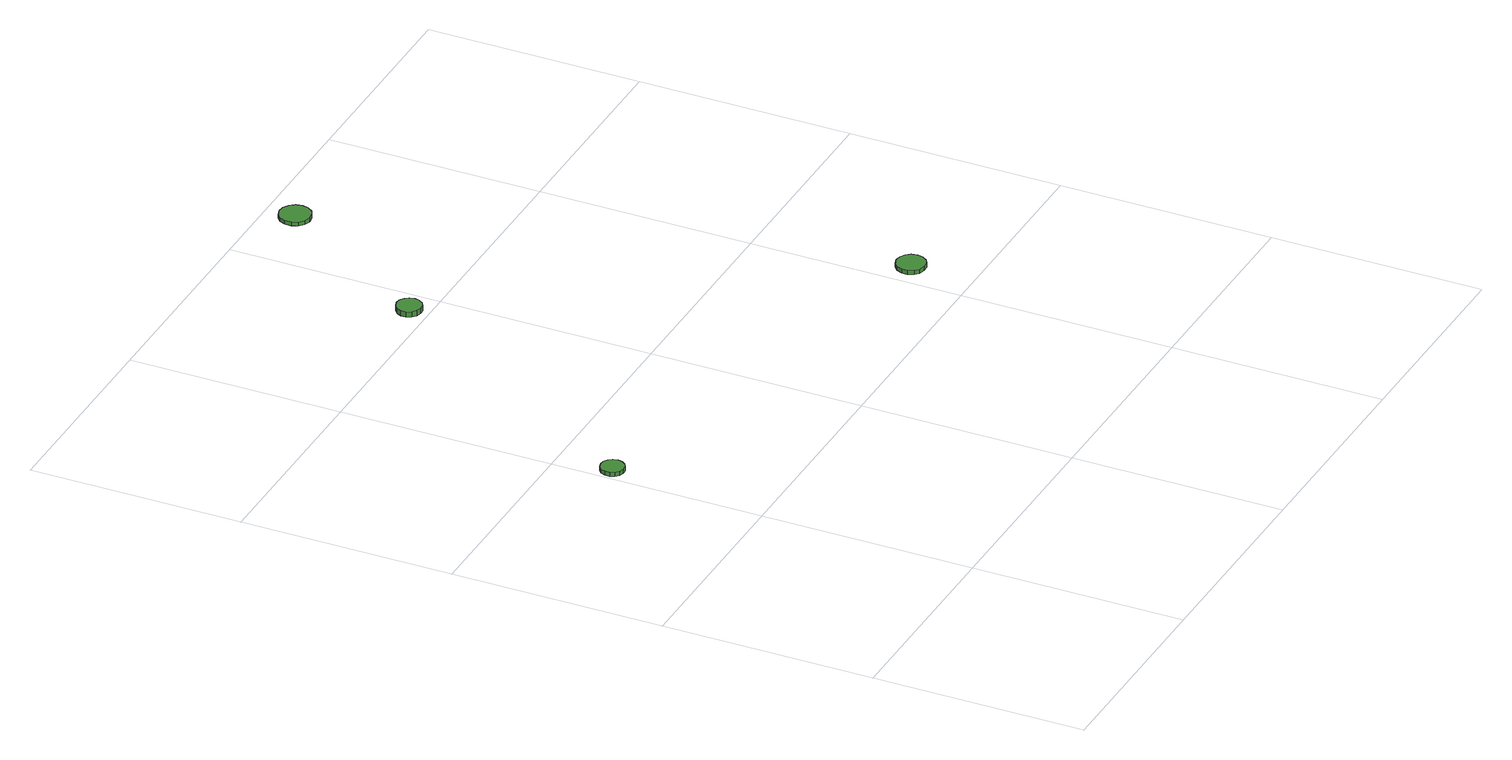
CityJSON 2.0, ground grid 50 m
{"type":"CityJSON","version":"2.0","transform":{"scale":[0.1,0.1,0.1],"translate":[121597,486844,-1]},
"CityObjects":{
"tree1":{"type":"SolitaryVegetationObject","attributes":{"function":"something"},"geometry":[{"type":"MultiSurface","lod":"1","boundaries":[[[0,1,2,3,4,5,6,7,8,9,10,11,12,13,14]],[[15,16,17,18,19,20,21,22,23,24,25,26,27,28,29]],[[0,29,28,1]],[[1,28,27,2]],[[2,27,26,3]],[[3,26,25,4]],[[4,25,24,5]],[[5,24,23,6]],[[6,23,22,7]],[[7,22,21,8]],[[8,21,20,9]],[[9,20,19,10]],[[10,19,18,11]],[[11,18,17,12]],[[12,17,16,13]],[[13,16,15,14]],[[14,15,29,0]]]}]},
"tree2":{"type":"SolitaryVegetationObject","attributes":{"function":"something"},"geometry":[{"type":"MultiSurface","lod":"1","boundaries":[[[30,31,32,33,34,35,36,37,38,39,40,41,42,43,44]],[[45,46,47,48,49,50,51,52,53,54,55,56,57,58,59]],[[30,59,58,31]],[[31,58,57,32]],[[32,57,56,33]],[[33,56,55,34]],[[34,55,54,35]],[[35,54,53,36]],[[36,53,52,37]],[[37,52,51,38]],[[38,51,50,39]],[[39,50,49,40]],[[40,49,48,41]],[[41,48,47,42]],[[42,47,46,43]],[[43,46,45,44]],[[44,45,59,30]]]}]},
"tree3":{"type":"SolitaryVegetationObject","attributes":{"function":"something"},"geometry":[{"type":"MultiSurface","lod":"1","boundaries":[[[60,61,62,63,64,65,66,67,68,69,70,71,72,73,74]],[[75,76,77,78,79,80,81,82,83,84,85,86,87,88,89]],[[60,89,88,61]],[[61,88,87,62]],[[62,87,86,63]],[[63,86,85,64]],[[64,85,84,65]],[[65,84,83,66]],[[66,83,82,67]],[[67,82,81,68]],[[68,81,80,69]],[[69,80,79,70]],[[70,79,78,71]],[[71,78,77,72]],[[72,77,76,73]],[[73,76,75,74]],[[74,75,89,60]]]}]},
"tree4":{"type":"SolitaryVegetationObject","attributes":{"function":"something"},"geometry":[{"type":"MultiSurface","lod":"1","boundaries":[[[90,91,92,93,94,95,96,97,98,99,100,101,102,103,104]],[[105,106,107,108,109,110,111,112,113,114,115,116,117,118,119]],[[90,119,118,91]],[[91,118,117,92]],[[92,117,116,93]],[[93,116,115,94]],[[94,115,114,95]],[[95,114,113,96]],[[96,113,112,97]],[[97,112,111,98]],[[98,111,110,99]],[[99,110,109,100]],[[100,109,108,101]],[[101,108,107,102]],[[102,107,106,103]],[[103,106,105,104]],[[104,105,119,90]]]}]},
"tree5":{"type":"SolitaryVegetationObject","attributes":{"function":"something"}},
"tree6":{"type":"SolitaryVegetationObject","attributes":{"function":"something"}}
},
"vertices":[
[63,871,16],[60,882,16],[54,891,16],[44,897,16],[33,898,16],[22,895,16],[13,887,16],[9,877,16],[9,865,16],[13,855,16],[22,847,16],[33,844,16],[44,845,16],[54,851,16],[60,860,16],[60,860,6],[54,851,6],[44,845,6],[33,844,6],[22,847,6],[13,855,6],[9,865,6],[9,877,6],[13,887,6],[22,895,6],[33,898,6],[44,897,6],[54,891,6],[60,882,6],[63,871,6],
[472,1546,19],[469,1558,19],[462,1567,19],[451,1574,19],[440,1575,19],[428,1571,19],[419,1563,19],[414,1552,19],[414,1540,19],[419,1529,19],[428,1521,19],[440,1517,19],[451,1518,19],[462,1524,19],[469,1534,19],[469,1534,6],[462,1524,6],[451,1518,6],[440,1517,6],[428,1521,6],[419,1529,6],[414,1540,6],[414,1552,6],[419,1563,6],[428,1571,6],[440,1575,6],[451,1574,6],[462,1567,6],[469,1558,6],[472,1546,6],
[1097,648,17],[1094,662,17],[1086,673,17],[1073,680,17],[1060,682,17],[1046,677,17],[1036,668,17],[1030,655,17],[1030,641,17],[1036,628,17],[1046,619,17],[1060,615,17],[1073,616,17],[1086,623,17],[1094,635,17],[1094,635,7],[1086,623,7],[1073,616,7],[1060,615,7],[1046,619,7],[1036,628,7],[1030,641,7],[1030,655,7],[1036,668,7],[1046,677,7],[1060,682,7],[1073,680,7],[1086,673,7],[1094,662,7],[1097,648,7],
[718,1929,16],[715,1944,16],[706,1956,16],[693,1964,16],[678,1966,16],[663,1961,16],[652,1951,16],[646,1937,16],[646,1922,16],[652,1908,16],[663,1898,16],[678,1893,16],[693,1895,16],[706,1902,16],[715,1914,16],[715,1914,7],[706,1902,7],[693,1895,7],[678,1893,7],[663,1898,7],[652,1908,7],[646,1922,7],[646,1937,7],[652,1951,7],[663,1961,7],[678,1966,7],[693,1964,7],[706,1956,7],[715,1944,7],[718,1929,7]
]}
